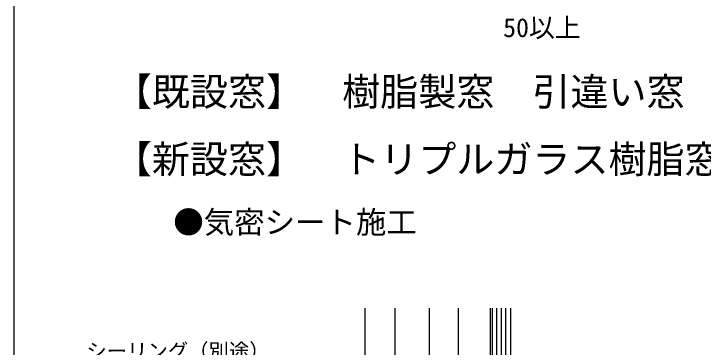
# Model space of a CAD drawing. Units: millimetres, scale not verified. Extents: x -700 to 700, y -1044 to 1038.
# Drawn here: x -700 to -337.7, y -204.1 to -28.9 of the extents above; entities that cross this region are included whole.
import ezdxf
from ezdxf.enums import TextEntityAlignment as Align

# ---------------------------------------------------------------- set-up
doc = ezdxf.new("R2010")
doc.units = ezdxf.units.MM
doc.header["$LTSCALE"] = 6
for name, color, linetype in [('0-1_USER1', 3, 'Continuous'), ('0-7_YKK_D', 6, 'Continuous'), ('0-8_YKK_ZWAK', 7, 'Continuous'), ('0-9_YSS_K', 3, 'Continuous'), ('0-A_YSS_KE', 3, 'Continuous')]:
    doc.layers.add(name, color=color, linetype=linetype)
doc.styles.add('ＭＳ ゴシック', font='')
doc.styles.get('ＭＳ ゴシック').set_extended_font_data('MS Gothic')

msp = doc.modelspace()

# ---------------------------------------------------------------- linework, layer by layer
at = {"layer": '0-8_YKK_ZWAK'}
msp.add_line((-700, 996.1), (-700, -1043.9), dxfattribs=at)
at = {"layer": '0-9_YSS_K'}
for p, q in [((-449.491, -278.568), (-449.491, -183.568)), ((-446.116, -278.568), (-446.116, -183.568)), ((-443.741, -278.568), (-443.741, -183.568)), ((-441.366, -278.568), (-441.366, -183.568))]:
    msp.add_line(p, q, dxfattribs=at)
at = {"layer": '0-A_YSS_KE'}
for p, q in [((-515.491, -183.568), (-515.491, -264.268)), ((-499.491, -264.568), (-499.491, -183.568)), ((-448.491, -278.568), (-448.491, -183.568))]:
    msp.add_line(p, q, dxfattribs=at)
for points in [[(-466.491, -183.568), (-466.491, -264.568), (-481.491, -264.568), (-481.491, -183.568)], [(-438.991, -183.568), (-438.991, -278.568), (-448.491, -278.568)]]:
    msp.add_lwpolyline(points, dxfattribs=at)

# ---------------------------------------------------------------- texts
at = {"layer": '0-1_USER1', "style": 'ＭＳ ゴシック'}
for s, height, p in [('【既設窓】\u3000樹脂製窓\u3000引違い窓', 14.66, (-647.409, -81.605)), ('【新設窓】\u3000トリプルガラス樹脂窓\u3000引違いテラス戸\u3000', 14.66, (-647.409, -117.059)), ('●気密シート施工', 11.73, (-616.182, -147.809))]:
    msp.add_text(s, height=height, dxfattribs=at).set_placement(p, align=Align.BOTTOM_LEFT)
at = {"layer": '0-7_YKK_D', "style": 'ＭＳ ゴシック'}
for s, height, p in [('50以上', 9.971, (-442.816, -44.195)), ('シーリング（別途）', 7.845, (-661.851, -212.354))]:
    msp.add_text(s, height=height, dxfattribs=at).set_placement(p, align=Align.BOTTOM_LEFT)

doc.saveas('drawing.dxf')
